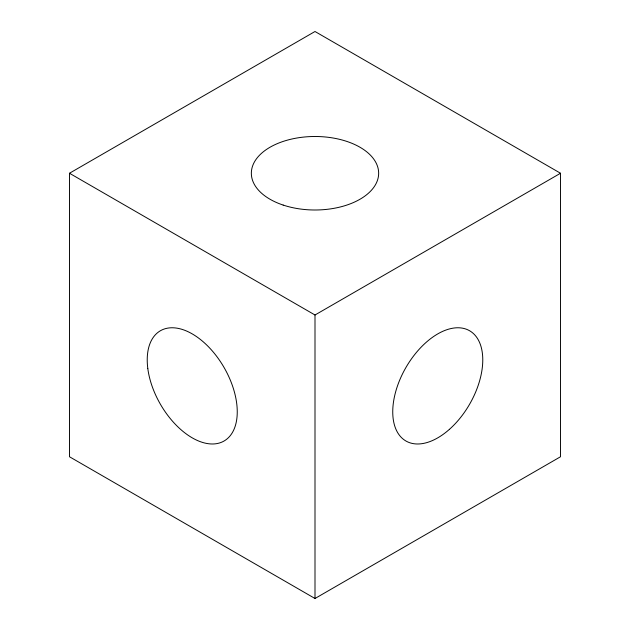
<?xml version="1.0" encoding="UTF-8"?>
<svg xmlns="http://www.w3.org/2000/svg" width="630" height="630" viewBox="0 0 630 630"><rect width="100%" height="100%" fill="white"/><g stroke="black" fill="none" stroke-linecap="round" stroke-linejoin="round"><path stroke-width="0.94" d="M69.481 173.25L315 31.5L560.519 173.25L560.519 456.75L315 598.5L69.481 456.75L69.481 173.25L315 315L560.519 173.25M315 315L315 598.5M147.79 368.408A63.654 36.753 60 0 0 220.61 442.606A63.654 36.753 60 0 0 208.317 346.61A63.654 36.753 60 0 0 147.79 368.408M449.41 429.353A63.654 36.753 -60 0 0 469.586 330.75A63.654 36.753 -60 0 0 394.278 397.522A63.654 36.753 -60 0 0 449.41 429.353M283.169 205.073A63.654 36.753 0 0 0 378.654 173.25A63.654 36.753 0 0 0 283.169 141.419A63.654 36.753 0 0 0 283.169 205.073"/></g></svg>
